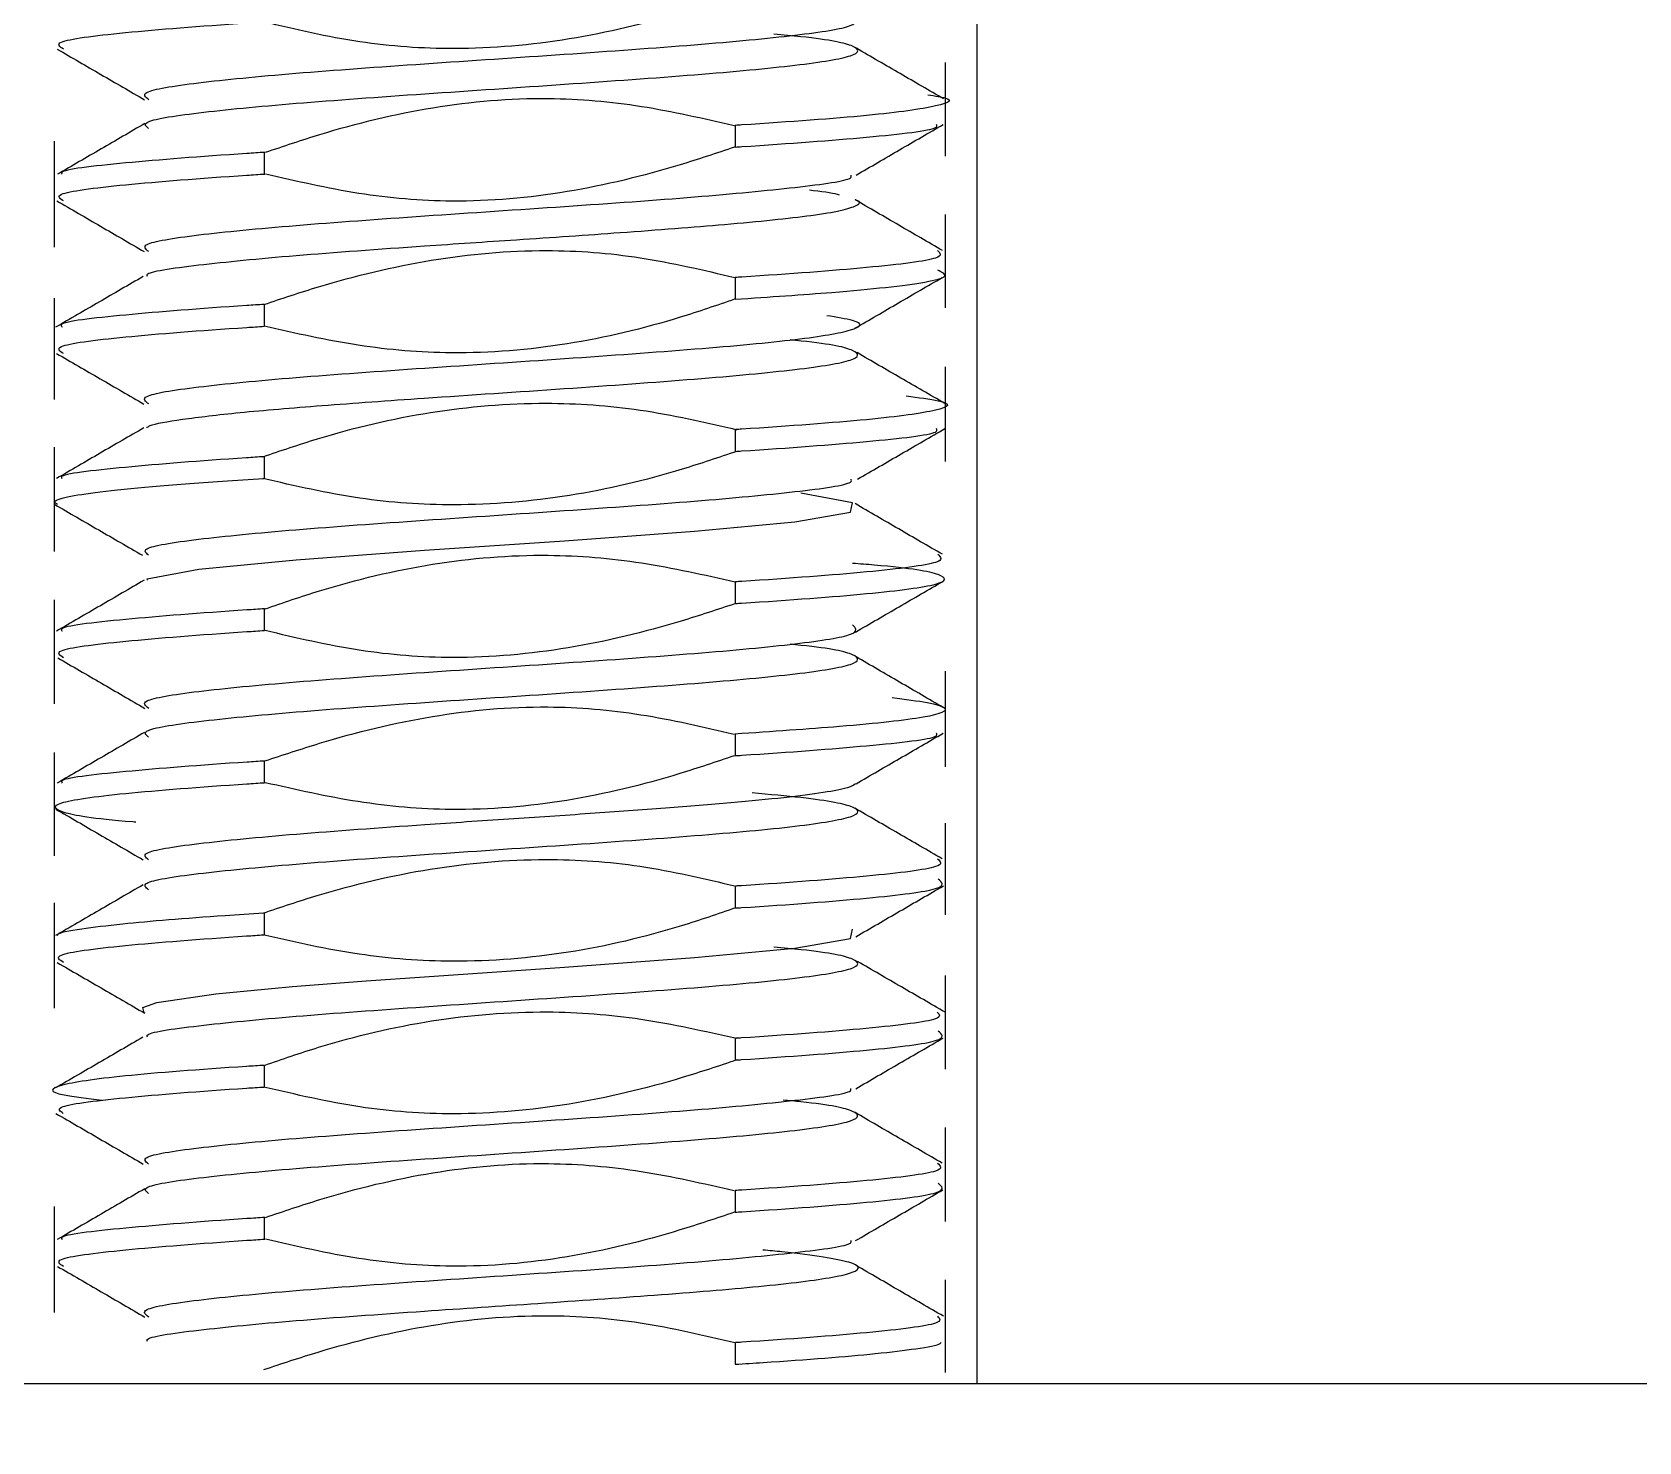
# Model space of a CAD drawing. Header units: millimetres. Extents: x 2 to 1187, y 2 to 839.
# Drawn here: x 168.214 to 169.533, y 435.329 to 436.487 of the extents above; entities that cross this region are included whole.
import ezdxf

# ---------------------------------------------------------------- set-up
doc = ezdxf.new("R2010")
doc.units = ezdxf.units.MM
doc.dimstyles.new('SLDDIMSTYLE0', dxfattribs={"dimtxt": 0.18, "dimasz": 3.302, "dimexe": 0, "dimexo": 0.0625, "dimgap": 0, "dimtad": 0, "dimtih": 1, "dimtoh": 1, "dimdec": 0, "dimrnd": 1e-09, "dimzin": 0, "dimdsep": 46, "dimtxsty": 'Standard', "dimsah": 1, "dimcen": 0.09, "dimadec": 0, "dimazin": 0, "dimtfac": 3.302, "dimtdec": 0, "dimtofl": 0, "dimtmove": 0, "dimatfit": 3, "dimfxl": 1, "dimfrac": 2, "dimtolj": 1, "dimtzin": 0, "dimarcsym": 0})

msp = doc.modelspace()

# ---------------------------------------------------------------- linework, layer by layer
at = {"color": 7, "linetype": 'Continuous', "lineweight": 25}
for p, q in [((168.9898, 435.3766), (168.9898, 440.6203)), ((168.9638, 436.3852), (168.9638, 436.4621)), ((168.7914, 436.3926), (168.7914, 436.4104)), ((168.232, 436.3973), (168.232, 436.3102)), ((168.4044, 436.3882), (168.4044, 436.3704)), ((168.9638, 436.2605), (168.9638, 436.3371)), ((168.7914, 436.2676), (168.7914, 436.2854)), ((168.232, 436.2685), (168.232, 436.1852)), ((168.4044, 436.2633), (168.4044, 436.2454)), ((168.9638, 436.1342), (168.9638, 436.2121)), ((168.7914, 436.1426), (168.7914, 436.1604)), ((168.232, 436.1459), (168.232, 436.0602)), ((168.4044, 436.1382), (168.4044, 436.1204)), ((168.7914, 436.0176), (168.7914, 436.0354)), ((168.232, 436.0206), (168.232, 435.9352)), ((168.4044, 436.0132), (168.4044, 435.9954)), ((168.9638, 435.8835), (168.9638, 435.9621)), ((168.7914, 435.8926), (168.7914, 435.9103)), ((168.232, 435.8951), (168.232, 435.8102)), ((168.4044, 435.8882), (168.4044, 435.8703)), ((168.9638, 435.7619), (168.9638, 435.8371)), ((168.7914, 435.7674), (168.7914, 435.7854)), ((168.232, 435.7718), (168.232, 435.6852)), ((168.4044, 435.7632), (168.4044, 435.7454)), ((168.9638, 435.635), (168.9638, 435.7121)), ((168.7914, 435.6426), (168.7914, 435.6604)), ((168.4044, 435.6382), (168.4044, 435.6204)), ((168.9638, 435.5098), (168.9638, 435.5871)), ((168.7914, 435.5176), (168.7914, 435.5354)), ((168.232, 435.5222), (168.232, 435.4352)), ((168.4044, 435.5132), (168.4044, 435.4954)), ((168.9638, 435.3859), (168.9638, 435.4621)), ((168.7914, 435.3926), (168.7914, 435.4104))]:
    msp.add_line(p, q, dxfattribs=at)
at = {"color": 7, "linetype": 'Continuous', "lineweight": 25, "flags": 128}
for points in [[(168.3086, 436.0367), (168.3083, 436.0379), (168.3507, 436.0457), (168.4307, 436.0535), (168.5361, 436.0613), (168.651, 436.0692), (168.7577, 436.077), (168.8402, 436.0848), (168.8858, 436.0926), (168.8875, 436.1004), (168.8452, 436.1082), (168.8452, 436.1082)], [(168.3066, 435.6812), (168.3059, 435.6814), (168.3047, 435.6858), (168.3163, 435.6899), (168.3647, 435.697), (168.4277, 435.703), (168.4881, 435.7076), (168.5361, 435.711), (168.6509, 435.7189), (168.7577, 435.7267), (168.8402, 435.7345), (168.8858, 435.7423), (168.8875, 435.7501), (168.8875, 435.7501)]]:
    msp.add_lwpolyline(points, dxfattribs=at)
at = {"color": 7, "linetype": 'Continuous', "lineweight": 18}
msp.add_circle((179.0979, 455.6266), 42.7508, dxfattribs=at)
at = {"color": 7, "linetype": 'Continuous', "lineweight": 25}
msp.add_arc((179.0979, 455.6266), 56.25, 154.83497, 352.33774, dxfattribs=at)
for points, knots in [([(168.7924, 436.5176), (168.7776, 436.5126), (168.7027, 436.4875), (168.5977, 436.469), (168.4816, 436.4771), (168.4302, 436.4892), (168.4041, 436.4954)], [0, 0, 0, 0, 0.119148, 0.599828, 0.796151, 1, 1, 1, 1]), ([(168.3097, 436.4315), (168.307, 436.4335), (168.3009, 436.4381), (168.345, 436.4454), (168.4259, 436.4532), (168.5344, 436.461), (168.6521, 436.4688), (168.7619, 436.4766), (168.8459, 436.4845), (168.8952, 436.4923), (168.8901, 436.4975), (168.8875, 436.5001)], [0, 0, 0, 0, 0.0893286, 0.2031625, 0.3169965, 0.4308304, 0.5446643, 0.6584982, 0.7723322, 0.8861661, 1, 1, 1, 1]), ([(168.2396, 436.473), (168.2366, 436.475), (168.2294, 436.4795), (168.2838, 436.4866), (168.3546, 436.4922), (168.3995, 436.4951), (168.4043, 436.4954)], [0, 0, 0, 0, 0.2587865, 0.6083908, 0.957995, 1, 1, 1, 1]), ([(168.3094, 436.4079), (168.3074, 436.4096), (168.3024, 436.4138), (168.3454, 436.4207), (168.4261, 436.4285), (168.5347, 436.4363), (168.6524, 436.4442), (168.762, 436.452), (168.8465, 436.4598), (168.8937, 436.4676), (168.8934, 436.4754), (168.8662, 436.4813), (168.8306, 436.4847), (168.8229, 436.4854)], [0, 0, 0, 0, 0.0641884, 0.1650481, 0.2659078, 0.3667675, 0.4676272, 0.5684869, 0.6693467, 0.7702064, 0.8710661, 0.9719258, 1, 1, 1, 1]), ([(168.9625, 436.4321), (168.9505, 436.439), (168.9266, 436.4529), (168.9028, 436.4667), (168.8908, 436.4737)], [0, 0, 0, 0, 0.5001314, 1, 1, 1, 1]), ([(168.2345, 436.473), (168.2464, 436.4661), (168.2703, 436.4522), (168.2942, 436.4384), (168.3061, 436.4314)], [0, 0, 0, 0, 0.500179, 1, 1, 1, 1]), ([(168.9495, 436.4354), (168.9524, 436.435), (168.974, 436.432), (168.9618, 436.4263), (168.9079, 436.4185), (168.8351, 436.4132), (168.793, 436.4105), (168.7911, 436.4104)], [0, 0, 0, 0, 0.049127, 0.361279, 0.673431, 0.985584, 1, 1, 1, 1]), ([(168.4055, 436.3883), (168.4203, 436.3933), (168.4951, 436.4186), (168.6001, 436.4378), (168.7149, 436.4277), (168.7651, 436.4161), (168.7905, 436.4103)], [0, 0, 0, 0, 0.120156, 0.605307, 0.800874, 1, 1, 1, 1]), ([(168.3063, 436.4119), (168.2944, 436.4049), (168.2705, 436.391), (168.2466, 436.3771), (168.2347, 436.3702)], [0, 0, 0, 0, 0.4998153, 1, 1, 1, 1]), ([(168.7911, 436.3925), (168.793, 436.3927), (168.8351, 436.3954), (168.9044, 436.4007), (168.9586, 436.4068), (168.9568, 436.4103), (168.9563, 436.4111)], [0, 0, 0, 0, 0.019164, 0.439478, 0.859791, 1, 1, 1, 1]), ([(168.8904, 436.3695), (168.9023, 436.3764), (168.9262, 436.3903), (168.9501, 436.4042), (168.9621, 436.4111)], [0, 0, 0, 0, 0.499767, 1, 1, 1, 1]), ([(168.4048, 436.3882), (168.3999, 436.3879), (168.3549, 436.385), (168.286, 436.3795), (168.2357, 436.3738), (168.2381, 436.3707), (168.2384, 436.3702)], [0, 0, 0, 0, 0.052832, 0.48588, 0.918927, 1, 1, 1, 1]), ([(168.7906, 436.3925), (168.7758, 436.3875), (168.701, 436.3625), (168.5961, 436.3429), (168.4812, 436.3528), (168.4309, 436.3645), (168.4055, 436.3704)], [0, 0, 0, 0, 0.120102, 0.604725, 0.800343, 1, 1, 1, 1]), ([(168.2395, 436.3484), (168.2367, 436.3502), (168.2299, 436.3546), (168.2841, 436.3616), (168.3549, 436.3672), (168.3999, 436.3701), (168.4048, 436.3704)], [0, 0, 0, 0, 0.247499, 0.602101, 0.956703, 1, 1, 1, 1]), ([(168.3096, 436.3067), (168.3071, 436.3087), (168.3013, 436.3132), (168.3452, 436.3204), (168.4261, 436.3282), (168.5347, 436.336), (168.6523, 436.3438), (168.7626, 436.3516), (168.8444, 436.3595), (168.8877, 436.3654), (168.8865, 436.3688), (168.8863, 436.3695)], [0, 0, 0, 0, 0.093624, 0.217997, 0.34237, 0.466743, 0.591116, 0.715489, 0.839863, 0.964236, 1, 1, 1, 1]), ([(168.8768, 436.3531), (168.8763, 436.3533), (168.8721, 436.3546), (168.8615, 436.356), (168.8521, 436.3571)], [0, 0, 0, 0, 0.122365, 1, 1, 1, 1]), ([(168.2341, 436.3484), (168.246, 436.3415), (168.27, 436.3276), (168.2939, 436.3136), (168.3059, 436.3067)], [0, 0, 0, 0, 0.5002694, 1, 1, 1, 1]), ([(168.3087, 436.2861), (168.3083, 436.2867), (168.3061, 436.2899), (168.3466, 436.2957), (168.4256, 436.3035), (168.5224, 436.3105), (168.6154, 436.3167), (168.702, 436.3226), (168.7892, 436.3293), (168.8482, 436.3353), (168.88, 436.3405), (168.892, 436.3447), (168.8952, 436.3477), (168.89, 436.3492), (168.8897, 436.3493)], [0, 0, 0, 0, 0.0274214, 0.1510712, 0.2747215, 0.3983488, 0.4797381, 0.5732484, 0.678845, 0.7964887, 0.8601343, 0.9268233, 0.996554, 1, 1, 1, 1]), ([(168.9615, 436.3075), (168.9495, 436.3145), (168.9255, 436.3284), (168.9016, 436.3423), (168.8896, 436.3493)], [0, 0, 0, 0, 0.5003018, 1, 1, 1, 1]), ([(168.4042, 436.2632), (168.419, 436.2682), (168.4939, 436.2931), (168.5987, 436.3124), (168.7143, 436.3035), (168.7651, 436.2915), (168.7909, 436.2854)], [0, 0, 0, 0, 0.119624, 0.602139, 0.79835, 1, 1, 1, 1]), ([(168.9573, 436.3075), (168.9595, 436.3055), (168.9645, 436.3008), (168.9059, 436.2936), (168.8351, 436.2882), (168.793, 436.2855), (168.7912, 436.2854)], [0, 0, 0, 0, 0.278233, 0.63115, 0.984068, 1, 1, 1, 1]), ([(168.7912, 436.2676), (168.8192, 436.2694), (168.8673, 436.2727), (168.9178, 436.2774), (168.9504, 436.2818), (168.9677, 436.2865), (168.961, 436.2897), (168.9575, 436.2914)], [0, 0, 0, 0, 0.237028, 0.407587, 0.59161, 0.789085, 1, 1, 1, 1]), ([(168.305, 436.2862), (168.293, 436.2793), (168.269, 436.2653), (168.245, 436.2514), (168.2331, 436.2445)], [0, 0, 0, 0, 0.499687, 1, 1, 1, 1]), ([(168.8894, 436.2437), (168.9014, 436.2506), (168.9253, 436.2646), (168.9492, 436.2785), (168.9612, 436.2854)], [0, 0, 0, 0, 0.499792, 1, 1, 1, 1]), ([(168.4043, 436.2633), (168.3995, 436.263), (168.3547, 436.2601), (168.2855, 436.2546), (168.2347, 436.2487), (168.2379, 436.2454), (168.2386, 436.2447)], [0, 0, 0, 0, 0.049493, 0.466874, 0.88426, 1, 1, 1, 1]), ([(168.7907, 436.2675), (168.7759, 436.2625), (168.7012, 436.2368), (168.5959, 436.2185), (168.4807, 436.2281), (168.43, 436.2396), (168.4044, 436.2454)], [0, 0, 0, 0, 0.119761, 0.603646, 0.799292, 1, 1, 1, 1]), ([(168.3097, 436.1815), (168.3069, 436.1836), (168.3008, 436.1883), (168.3451, 436.1955), (168.4261, 436.2033), (168.5347, 436.211), (168.6525, 436.2188), (168.762, 436.2267), (168.847, 436.2345), (168.8919, 436.2423), (168.8988, 436.2488), (168.8744, 436.2527), (168.8663, 436.254)], [0, 0, 0, 0, 0.085687, 0.193268, 0.300847, 0.408382, 0.515949, 0.623516, 0.731083, 0.83865, 0.946217, 1, 1, 1, 1]), ([(168.2396, 436.2229), (168.2365, 436.2249), (168.2293, 436.2294), (168.2839, 436.2366), (168.3548, 436.2421), (168.3996, 436.245), (168.4044, 436.2454)], [0, 0, 0, 0, 0.261046, 0.609748, 0.95845, 1, 1, 1, 1]), ([(168.2339, 436.223), (168.2458, 436.2161), (168.2698, 436.2022), (168.2937, 436.1883), (168.3056, 436.1814)], [0, 0, 0, 0, 0.500132, 1, 1, 1, 1]), ([(168.3079, 436.1619), (168.3086, 436.1625), (168.311, 436.1648), (168.3356, 436.169), (168.3825, 436.1746), (168.4511, 436.1803), (168.5427, 436.1869), (168.6521, 436.1941), (168.7617, 436.202), (168.8462, 436.2098), (168.8938, 436.2176), (168.8929, 436.2254), (168.8696, 436.2309), (168.8393, 436.2338), (168.8363, 436.2341)], [0, 0, 0, 0, 0.026117, 0.098494, 0.174887, 0.255291, 0.339703, 0.447717, 0.555743, 0.663769, 0.771795, 0.879822, 0.987848, 1, 1, 1, 1]), ([(168.9632, 436.182), (168.9512, 436.189), (168.9272, 436.2028), (168.9033, 436.2167), (168.8913, 436.2237)], [0, 0, 0, 0, 0.5002068, 1, 1, 1, 1]), ([(168.9315, 436.1881), (168.9416, 436.1868), (168.9718, 436.1829), (168.9631, 436.1764), (168.9073, 436.1686), (168.8351, 436.1633), (168.7933, 436.1606), (168.7918, 436.1605)], [0, 0, 0, 0, 0.141349, 0.424046, 0.706745, 0.989444, 1, 1, 1, 1]), ([(168.4034, 436.1382), (168.4183, 436.1432), (168.493, 436.1688), (168.5983, 436.1865), (168.7146, 436.1784), (168.7662, 436.1665), (168.7925, 436.1604)], [0, 0, 0, 0, 0.11894, 0.599176, 0.795064, 1, 1, 1, 1]), ([(168.3056, 436.1619), (168.2936, 436.155), (168.2697, 436.1411), (168.2458, 436.1272), (168.2338, 436.1203)], [0, 0, 0, 0, 0.499847, 1, 1, 1, 1]), ([(168.7918, 436.1426), (168.7933, 436.1427), (168.8351, 436.1454), (168.9043, 436.1507), (168.9587, 436.1568), (168.9569, 436.1603), (168.9564, 436.1613)], [0, 0, 0, 0, 0.01559, 0.433788, 0.851987, 1, 1, 1, 1]), ([(168.8916, 436.1197), (168.9035, 436.1266), (168.9275, 436.1405), (168.9515, 436.1544), (168.9634, 436.1613)], [0, 0, 0, 0, 0.49984, 1, 1, 1, 1]), ([(168.404, 436.1382), (168.3993, 436.1379), (168.3545, 436.135), (168.2859, 436.1294), (168.2357, 436.1238), (168.238, 436.1207), (168.2383, 436.1203)], [0, 0, 0, 0, 0.052056, 0.48904, 0.926023, 1, 1, 1, 1]), ([(168.7925, 436.1426), (168.7776, 436.1376), (168.7029, 436.1121), (168.5976, 436.0943), (168.4813, 436.1023), (168.4297, 436.1142), (168.4033, 436.1203)], [0, 0, 0, 0, 0.1189286, 0.5990324, 0.7950263, 1, 1, 1, 1]), ([(168.2347, 436.0989), (168.2335, 436.0996), (168.23, 436.1017), (168.241, 436.1052), (168.2673, 436.1094), (168.3107, 436.1137), (168.3586, 436.1174), (168.3925, 436.1196), (168.404, 436.1204)], [0, 0, 0, 0, 0.096163, 0.289211, 0.48667, 0.688539, 0.894816, 1, 1, 1, 1]), ([(168.3095, 436.0572), (168.3073, 436.059), (168.3019, 436.0634), (168.3451, 436.0704), (168.4258, 436.0782), (168.5344, 436.086), (168.652, 436.0939), (168.7623, 436.1017), (168.8444, 436.1095), (168.8879, 436.1155), (168.8866, 436.119), (168.8863, 436.1198)], [0, 0, 0, 0, 0.085054, 0.210157, 0.33526, 0.460363, 0.585483, 0.710603, 0.835722, 0.96084, 1, 1, 1, 1]), ([(168.2325, 436.0989), (168.2445, 436.0919), (168.2685, 436.078), (168.2925, 436.0641), (168.3045, 436.0572)], [0, 0, 0, 0, 0.500293, 1, 1, 1, 1]), ([(168.9614, 436.058), (168.9494, 436.0649), (168.9255, 436.0788), (168.9015, 436.0927), (168.8896, 436.0997)], [0, 0, 0, 0, 0.5001983, 1, 1, 1, 1]), ([(168.4052, 436.0132), (168.42, 436.0183), (168.4947, 436.0439), (168.5999, 436.0623), (168.7151, 436.0526), (168.7657, 436.0412), (168.7912, 436.0354)], [0, 0, 0, 0, 0.119852, 0.604067, 0.799734, 1, 1, 1, 1]), ([(168.9575, 436.058), (168.96, 436.0558), (168.9654, 436.051), (168.9059, 436.0435), (168.835, 436.0382), (168.7931, 436.0355), (168.7914, 436.0354)], [0, 0, 0, 0, 0.2945375, 0.6398916, 0.9852457, 1, 1, 1, 1]), ([(168.7914, 436.0176), (168.7931, 436.0177), (168.835, 436.0204), (168.9067, 436.0257), (168.9655, 436.0335), (168.9648, 436.0413), (168.9338, 436.047), (168.8936, 436.0501), (168.8876, 436.0505)], [0, 0, 0, 0, 0.009924, 0.246883, 0.483843, 0.720803, 0.957763, 1, 1, 1, 1]), ([(168.3057, 436.0367), (168.2938, 436.0297), (168.2698, 436.0158), (168.2459, 436.0019), (168.2339, 435.9949)], [0, 0, 0, 0, 0.499756, 1, 1, 1, 1]), ([(168.89, 435.9941), (168.9019, 436.0011), (168.9259, 436.015), (168.9499, 436.0289), (168.9619, 436.0358)], [0, 0, 0, 0, 0.499674, 1, 1, 1, 1]), ([(168.4047, 436.0132), (168.3998, 436.0129), (168.3548, 436.01), (168.2858, 436.0045), (168.2354, 435.9987), (168.238, 435.9955), (168.2385, 435.995)], [0, 0, 0, 0, 0.052192, 0.480047, 0.907903, 1, 1, 1, 1]), ([(168.7914, 436.0175), (168.7766, 436.0126), (168.7017, 435.9877), (168.5969, 435.9683), (168.4815, 435.9774), (168.4307, 435.9893), (168.4051, 435.9954)], [0, 0, 0, 0, 0.119721, 0.602638, 0.798784, 1, 1, 1, 1]), ([(168.3096, 435.9314), (168.3069, 435.9335), (168.3008, 435.9381), (168.3451, 435.9454), (168.4261, 435.9532), (168.5346, 435.961), (168.6523, 435.9688), (168.762, 435.9766), (168.8459, 435.9845), (168.8953, 435.9923), (168.8901, 435.9975), (168.8875, 436.0001)], [0, 0, 0, 0, 0.090186, 0.203912, 0.317639, 0.431366, 0.545093, 0.65882, 0.772546, 0.886273, 1, 1, 1, 1]), ([(168.2396, 435.973), (168.2365, 435.975), (168.2294, 435.9795), (168.2839, 435.9866), (168.3548, 435.9922), (168.3997, 435.9951), (168.4046, 435.9954)], [0, 0, 0, 0, 0.259134, 0.608299, 0.957464, 1, 1, 1, 1]), ([(168.2348, 435.973), (168.2467, 435.9661), (168.2707, 435.9522), (168.2945, 435.9383), (168.3065, 435.9314)], [0, 0, 0, 0, 0.500218, 1, 1, 1, 1]), ([(168.3094, 435.9078), (168.3074, 435.9095), (168.3023, 435.9138), (168.3454, 435.9207), (168.4261, 435.9285), (168.5348, 435.9363), (168.6525, 435.9442), (168.7622, 435.952), (168.8465, 435.9598), (168.8939, 435.9676), (168.8928, 435.9755), (168.8695, 435.9809), (168.8393, 435.9838), (168.8363, 435.9841)], [0, 0, 0, 0, 0.066558, 0.16905, 0.271542, 0.374034, 0.476511, 0.578987, 0.681464, 0.783939, 0.886414, 0.988889, 1, 1, 1, 1]), ([(168.962, 435.9321), (168.9501, 435.9391), (168.9262, 435.953), (168.9023, 435.9669), (168.8904, 435.9738)], [0, 0, 0, 0, 0.5002163, 1, 1, 1, 1]), ([(168.405, 435.8883), (168.4199, 435.8932), (168.4947, 435.9182), (168.5995, 435.9379), (168.7145, 435.928), (168.7649, 435.9163), (168.7903, 435.9103)], [0, 0, 0, 0, 0.120049, 0.604412, 0.800122, 1, 1, 1, 1]), ([(168.9201, 435.9403), (168.9307, 435.939), (168.9519, 435.9362), (168.9692, 435.9308), (168.9548, 435.9243), (168.8893, 435.917), (168.8214, 435.9124), (168.791, 435.9103)], [0, 0, 0, 0, 0.138102, 0.274226, 0.53848, 0.79396, 1, 1, 1, 1]), ([(168.3061, 435.9117), (168.2942, 435.9048), (168.2703, 435.8909), (168.2465, 435.877), (168.2345, 435.8701)], [0, 0, 0, 0, 0.499836, 1, 1, 1, 1]), ([(168.791, 435.8926), (168.7929, 435.8927), (168.8351, 435.8954), (168.9044, 435.9008), (168.9585, 435.9068), (168.9568, 435.9102), (168.9563, 435.9111)], [0, 0, 0, 0, 0.020135, 0.441904, 0.863671, 1, 1, 1, 1]), ([(168.8904, 435.8695), (168.9023, 435.8764), (168.9262, 435.8903), (168.95, 435.9041), (168.962, 435.9111)], [0, 0, 0, 0, 0.499852, 1, 1, 1, 1]), ([(168.4046, 435.8882), (168.3998, 435.8879), (168.3549, 435.885), (168.286, 435.8795), (168.2356, 435.8738), (168.2381, 435.8707), (168.2385, 435.8701)], [0, 0, 0, 0, 0.05161, 0.482701, 0.913794, 1, 1, 1, 1]), ([(168.7903, 435.8925), (168.7755, 435.8875), (168.7007, 435.8621), (168.5957, 435.8431), (168.4808, 435.8532), (168.4306, 435.8646), (168.4052, 435.8704)], [0, 0, 0, 0, 0.120123, 0.605208, 0.800811, 1, 1, 1, 1]), ([(168.2989, 435.838), (168.2981, 435.838), (168.2631, 435.8407), (168.2339, 435.846), (168.2279, 435.8538), (168.283, 435.8616), (168.355, 435.8671), (168.3998, 435.8701), (168.4047, 435.8704)], [0, 0, 0, 0, 0.005169, 0.2466, 0.488031, 0.729464, 0.970897, 1, 1, 1, 1]), ([(168.3095, 435.8071), (168.3072, 435.8089), (168.3017, 435.8134), (168.3454, 435.8204), (168.4262, 435.8282), (168.5206, 435.835), (168.6047, 435.8407), (168.6723, 435.8452), (168.7345, 435.8497), (168.7886, 435.8541), (168.8326, 435.8583), (168.8648, 435.8625), (168.8847, 435.8662), (168.8884, 435.8686), (168.89, 435.8696)], [0, 0, 0, 0, 0.088204, 0.212758, 0.337311, 0.461841, 0.536774, 0.610059, 0.681696, 0.751683, 0.820022, 0.886711, 0.95175, 1, 1, 1, 1]), ([(168.3095, 435.7825), (168.3072, 435.7843), (168.3017, 435.7887), (168.3451, 435.7957), (168.4259, 435.8035), (168.5344, 435.8114), (168.6522, 435.8191), (168.7618, 435.8269), (168.8464, 435.8346), (168.8935, 435.8425), (168.894, 435.8503), (168.862, 435.8568), (168.8193, 435.8607), (168.8051, 435.862)], [0, 0, 0, 0, 0.068345, 0.166406, 0.264468, 0.362529, 0.460593, 0.558664, 0.656737, 0.754811, 0.852886, 0.950962, 1, 1, 1, 1]), ([(168.2332, 435.8487), (168.2452, 435.8418), (168.2691, 435.8279), (168.293, 435.814), (168.305, 435.807)], [0, 0, 0, 0, 0.500207, 1, 1, 1, 1]), ([(168.9612, 435.8078), (168.9492, 435.8148), (168.9252, 435.8287), (168.9013, 435.8426), (168.8893, 435.8495)], [0, 0, 0, 0, 0.500275, 1, 1, 1, 1]), ([(168.4033, 435.7632), (168.4181, 435.7682), (168.4929, 435.7933), (168.598, 435.8117), (168.7143, 435.8037), (168.7657, 435.7916), (168.7919, 435.7854)], [0, 0, 0, 0, 0.119072, 0.59949, 0.79579, 1, 1, 1, 1]), ([(168.9574, 435.8079), (168.9598, 435.8057), (168.9651, 435.801), (168.9058, 435.7936), (168.8351, 435.7882), (168.7932, 435.7856), (168.7916, 435.7854)], [0, 0, 0, 0, 0.289153, 0.637533, 0.985914, 1, 1, 1, 1]), ([(168.7915, 435.7675), (168.7932, 435.7676), (168.8351, 435.7702), (168.9062, 435.7756), (168.9674, 435.7833), (168.961, 435.7886), (168.9578, 435.7912)], [0, 0, 0, 0, 0.013379, 0.34225, 0.671124, 1, 1, 1, 1]), ([(168.305, 435.7865), (168.293, 435.7796), (168.269, 435.7656), (168.245, 435.7517), (168.233, 435.7448)], [0, 0, 0, 0, 0.499683, 1, 1, 1, 1]), ([(168.8902, 435.7439), (168.9022, 435.7508), (168.9262, 435.7648), (168.9502, 435.7787), (168.9622, 435.7856)], [0, 0, 0, 0, 0.499765, 1, 1, 1, 1]), ([(168.404, 435.7632), (168.3933, 435.7625), (168.3479, 435.7595), (168.2928, 435.7551), (168.252, 435.7499), (168.234, 435.7468), (168.2347, 435.745), (168.2348, 435.7448)], [0, 0, 0, 0, 0.11461, 0.485694, 0.711012, 0.96235, 1, 1, 1, 1]), ([(168.7917, 435.7676), (168.7769, 435.7625), (168.7022, 435.7368), (168.5968, 435.7191), (168.4809, 435.7278), (168.4296, 435.7394), (168.4034, 435.7453)], [0, 0, 0, 0, 0.119175, 0.600673, 0.796252, 1, 1, 1, 1]), ([(168.2397, 435.7227), (168.2364, 435.7247), (168.2288, 435.7294), (168.2837, 435.7366), (168.3546, 435.7422), (168.3993, 435.7451), (168.404, 435.7454)], [0, 0, 0, 0, 0.2703125, 0.6147937, 0.9592751, 1, 1, 1, 1]), ([(168.3086, 435.6613), (168.3083, 435.6618), (168.3062, 435.665), (168.3466, 435.6707), (168.4256, 435.6785), (168.5346, 435.6863), (168.6522, 435.6942), (168.7618, 435.702), (168.8463, 435.7098), (168.8937, 435.7176), (168.8935, 435.7254), (168.8663, 435.7313), (168.8307, 435.7347), (168.8229, 435.7354)], [0, 0, 0, 0, 0.021919, 0.127317, 0.232715, 0.338113, 0.443511, 0.548909, 0.654307, 0.759705, 0.865103, 0.970501, 1, 1, 1, 1]), ([(168.2344, 435.7227), (168.2464, 435.7157), (168.2704, 435.7019), (168.2944, 435.688), (168.3063, 435.681)], [0, 0, 0, 0, 0.500227, 1, 1, 1, 1]), ([(168.9636, 435.6818), (168.9517, 435.6887), (168.9277, 435.7026), (168.9037, 435.7165), (168.8917, 435.7235)], [0, 0, 0, 0, 0.5002, 1, 1, 1, 1]), ([(168.4044, 435.6382), (168.4192, 435.6433), (168.4939, 435.669), (168.5993, 435.6868), (168.715, 435.6779), (168.7661, 435.6663), (168.7922, 435.6604)], [0, 0, 0, 0, 0.1193454, 0.6015862, 0.7971427, 1, 1, 1, 1]), ([(168.9571, 435.6818), (168.9589, 435.68), (168.9632, 435.6756), (168.9054, 435.6685), (168.8351, 435.6632), (168.7933, 435.6605), (168.7917, 435.6604)], [0, 0, 0, 0, 0.2556682, 0.620719, 0.9857698, 1, 1, 1, 1]), ([(168.3047, 435.6613), (168.2927, 435.6543), (168.2689, 435.6404), (168.245, 435.6266), (168.233, 435.6196)], [0, 0, 0, 0, 0.4998875, 1, 1, 1, 1]), ([(168.7917, 435.6426), (168.7933, 435.6427), (168.8351, 435.6454), (168.9061, 435.6507), (168.9674, 435.6585), (168.961, 435.6637), (168.9578, 435.6663)], [0, 0, 0, 0, 0.012638, 0.341758, 0.670879, 1, 1, 1, 1]), ([(168.8902, 435.619), (168.9022, 435.626), (168.9261, 435.6399), (168.95, 435.6537), (168.962, 435.6606)], [0, 0, 0, 0, 0.499831, 1, 1, 1, 1]), ([(168.7923, 435.6426), (168.7775, 435.6376), (168.7026, 435.6126), (168.5976, 435.5939), (168.4816, 435.6021), (168.4303, 435.6142), (168.4042, 435.6204)], [0, 0, 0, 0, 0.119217, 0.600151, 0.796478, 1, 1, 1, 1]), ([(168.4044, 435.6382), (168.3996, 435.6379), (168.3547, 435.635), (168.2821, 435.6295), (168.2302, 435.6217), (168.2259, 435.615), (168.2594, 435.611), (168.2712, 435.6096)], [0, 0, 0, 0, 0.032922, 0.30547, 0.578017, 0.850565, 1, 1, 1, 1]), ([(168.2394, 435.5987), (168.2369, 435.6004), (168.2304, 435.6047), (168.284, 435.6116), (168.3547, 435.6172), (168.3995, 435.6201), (168.4043, 435.6204)], [0, 0, 0, 0, 0.235208, 0.595885, 0.956561, 1, 1, 1, 1]), ([(168.3095, 435.5571), (168.3072, 435.559), (168.3017, 435.5634), (168.3452, 435.5704), (168.4259, 435.5782), (168.5345, 435.586), (168.652, 435.5938), (168.7624, 435.6016), (168.8441, 435.6095), (168.8871, 435.6153), (168.8863, 435.6185), (168.8862, 435.6191)], [0, 0, 0, 0, 0.087974, 0.214084, 0.340194, 0.466304, 0.592414, 0.718524, 0.844635, 0.970745, 1, 1, 1, 1]), ([(168.3094, 435.5329), (168.3074, 435.5346), (168.3024, 435.5388), (168.3454, 435.5457), (168.4261, 435.5535), (168.5347, 435.5613), (168.6525, 435.5692), (168.7621, 435.577), (168.8464, 435.5848), (168.8938, 435.5926), (168.8931, 435.6004), (168.868, 435.6061), (168.8355, 435.6092), (168.8305, 435.6096)], [0, 0, 0, 0, 0.065079, 0.16689, 0.268701, 0.370512, 0.472323, 0.574133, 0.675944, 0.777755, 0.879566, 0.981376, 1, 1, 1, 1]), ([(168.2333, 435.5987), (168.2452, 435.5918), (168.2692, 435.5779), (168.2931, 435.564), (168.3051, 435.557)], [0, 0, 0, 0, 0.500256, 1, 1, 1, 1]), ([(168.9612, 435.5578), (168.9493, 435.5647), (168.9254, 435.5786), (168.9015, 435.5925), (168.8896, 435.5995)], [0, 0, 0, 0, 0.500166, 1, 1, 1, 1]), ([(168.4055, 435.5133), (168.4203, 435.5183), (168.4951, 435.5436), (168.6, 435.5628), (168.7148, 435.5527), (168.7651, 435.5412), (168.7904, 435.5353)], [0, 0, 0, 0, 0.120172, 0.605336, 0.800878, 1, 1, 1, 1]), ([(168.9574, 435.5578), (168.9598, 435.5556), (168.965, 435.5509), (168.9059, 435.5435), (168.8351, 435.5382), (168.7929, 435.5355), (168.7911, 435.5354)], [0, 0, 0, 0, 0.287602, 0.635698, 0.983793, 1, 1, 1, 1]), ([(168.3063, 435.5368), (168.2943, 435.5299), (168.2704, 435.5159), (168.2465, 435.502), (168.2345, 435.4951)], [0, 0, 0, 0, 0.499728, 1, 1, 1, 1]), ([(168.7911, 435.5175), (168.793, 435.5177), (168.8351, 435.5204), (168.9063, 435.5257), (168.9675, 435.5335), (168.961, 435.5387), (168.9578, 435.5413)], [0, 0, 0, 0, 0.015118, 0.343412, 0.671706, 1, 1, 1, 1]), ([(168.89, 435.4942), (168.902, 435.5012), (168.9259, 435.5151), (168.9498, 435.529), (168.9618, 435.536)], [0, 0, 0, 0, 0.499696, 1, 1, 1, 1]), ([(168.4048, 435.5132), (168.3999, 435.5129), (168.3549, 435.51), (168.286, 435.5045), (168.2355, 435.4987), (168.2381, 435.4956), (168.2385, 435.4951)], [0, 0, 0, 0, 0.052474, 0.482963, 0.913451, 1, 1, 1, 1]), ([(168.7905, 435.5175), (168.7757, 435.5125), (168.7009, 435.4874), (168.5961, 435.4679), (168.4812, 435.4779), (168.4309, 435.4895), (168.4055, 435.4954)], [0, 0, 0, 0, 0.120135, 0.604941, 0.800509, 1, 1, 1, 1]), ([(168.2396, 435.473), (168.2365, 435.4749), (168.2293, 435.4795), (168.284, 435.4866), (168.355, 435.4922), (168.3999, 435.4951), (168.4048, 435.4954)], [0, 0, 0, 0, 0.260706, 0.609096, 0.957486, 1, 1, 1, 1]), ([(168.3097, 435.4313), (168.3069, 435.4334), (168.3007, 435.4381), (168.3451, 435.4454), (168.4262, 435.4532), (168.5347, 435.461), (168.6523, 435.4688), (168.7626, 435.4766), (168.8444, 435.4845), (168.8875, 435.4903), (168.8864, 435.4936), (168.8862, 435.4943)], [0, 0, 0, 0, 0.099685, 0.223683, 0.347682, 0.47168, 0.595679, 0.719678, 0.843676, 0.967675, 1, 1, 1, 1]), ([(168.3086, 435.4113), (168.3083, 435.4118), (168.3062, 435.4149), (168.3466, 435.4207), (168.4256, 435.4285), (168.5279, 435.4358), (168.6317, 435.4428), (168.7292, 435.4496), (168.8166, 435.4567), (168.8679, 435.463), (168.8894, 435.4682), (168.8943, 435.4723), (168.8867, 435.4764), (168.865, 435.4807), (168.8401, 435.4841), (168.8192, 435.486), (168.8139, 435.4865)], [0, 0, 0, 0, 0.020977, 0.124665, 0.228354, 0.332043, 0.416068, 0.505726, 0.601007, 0.7019, 0.754708, 0.808935, 0.864583, 0.921649, 0.980135, 1, 1, 1, 1]), ([(168.2347, 435.473), (168.2467, 435.4661), (168.2706, 435.4522), (168.2945, 435.4383), (168.3065, 435.4313)], [0, 0, 0, 0, 0.500228, 1, 1, 1, 1]), ([(168.9622, 435.4321), (168.9502, 435.439), (168.9263, 435.4529), (168.9024, 435.4669), (168.8904, 435.4738)], [0, 0, 0, 0, 0.500295, 1, 1, 1, 1]), ([(168.404, 435.3882), (168.4189, 435.3932), (168.4937, 435.4181), (168.5986, 435.4373), (168.7143, 435.4286), (168.7652, 435.4165), (168.791, 435.4104)], [0, 0, 0, 0, 0.119542, 0.601726, 0.797978, 1, 1, 1, 1]), ([(168.9572, 435.4321), (168.9592, 435.4302), (168.9638, 435.4257), (168.9057, 435.4186), (168.8351, 435.4132), (168.7931, 435.4105), (168.7913, 435.4104)], [0, 0, 0, 0, 0.2645248, 0.6242564, 0.9839885, 1, 1, 1, 1]), ([(168.7912, 435.3926), (168.7989, 435.3931), (168.8441, 435.396), (168.8996, 435.4003), (168.9416, 435.4055), (168.9594, 435.4086), (168.9601, 435.4103), (168.9602, 435.4107)], [0, 0, 0, 0, 0.082902, 0.488946, 0.711224, 0.945749, 1, 1, 1, 1])]:
    msp.add_open_spline(points, degree=3, knots=knots, dxfattribs=at)
msp.add_open_spline([(179.0979, 435.3766), (178.5852, 435.3766), (177.5598, 435.3766), (176.0481, 435.3766), (174.5885, 435.3766), (173.2061, 435.3766), (171.9245, 435.3766), (170.7656, 435.3766), (169.7493, 435.3766), (168.8932, 435.3766), (168.2106, 435.3766), (167.7182, 435.3766), (167.4061, 435.3766), (167.3673, 435.3766), (167.3479, 435.3766)], degree=3, dxfattribs=at)

# ---------------------------------------------------------------- leaders
at = {"color": 7, "linetype": 'Continuous', "lineweight": 0}
msp.add_leader([(179.0979, 455.6266), (86.4608, 427.5134)], dimstyle='SLDDIMSTYLE0', dxfattribs=at)

doc.saveas('drawing.dxf')
